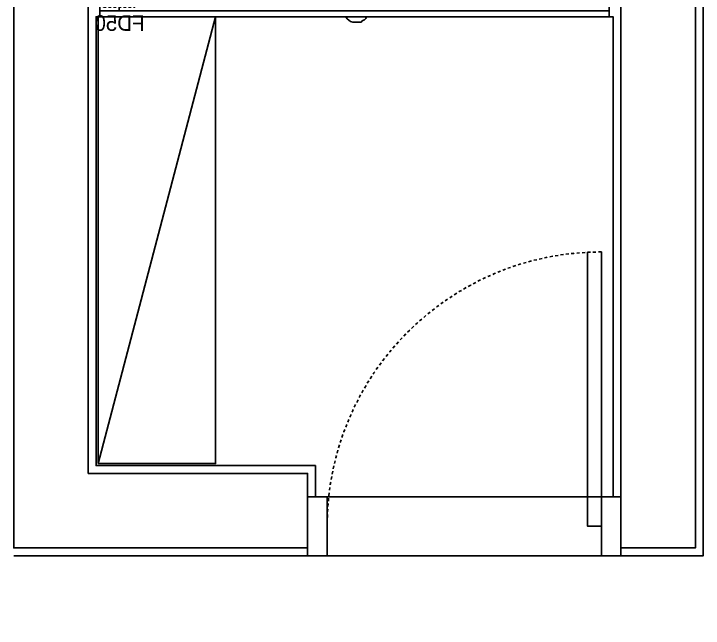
# Model space of a CAD drawing. Header units: millimetres. Extents: x 13515 to 183937, y -33900 to -660.
# Drawn here: x 121811.84 to 121839.38, y -19401.98 to -19377.45 of the extents above; entities that cross this region are included whole.
import ezdxf

# ---------------------------------------------------------------- set-up
doc = ezdxf.new("R2010")
doc.units = ezdxf.units.MM
doc.header["$LTSCALE"] = 100
doc.header["$MEASUREMENT"] = 0
doc.linetypes.add('-HID', pattern=[2.5, 1.5, -1])
doc.linetypes.add('A0-000 XR 평면도$0$HID', pattern=[2.5, 1.5, -1])
doc.layers.get('0').update_dxf_attribs({"linetype": 'CONTINUOUS'})
doc.layers.get('Defpoints').update_dxf_attribs({"color": 171, "linetype": 'CONTINUOUS'})
for name, color, linetype in [('A0-000 XR 평면도$0$DOOR', 4, 'CONTINUOUS'), ('A0-000 XR 평면도$0$DOOR(OPEN ELE)', 5, 'CONTINUOUS'), ('ELE9', 9, 'CONTINUOUS'), ('TOI', 12, 'CONTINUOUS')]:
    doc.layers.add(name, color=color, linetype=linetype)
doc.styles.add('SID', font='')
doc.styles.get('SID').set_extended_font_data('Dotum')

# ---------------------------------------------------------------- blocks, each defined once
blk = doc.blocks.new('A$C70181699')
at = {"layer": 'TOI', "linetype": '-HID', "ltscale": 0.05}
for p, q in [((67.4, 59.7), (67.4, 159.7)), ((117.4, 109.7), (17.4, 109.7))]:
    blk.add_line(p, q, dxfattribs=at)
at = {"layer": 'TOI', "linetype": '-HID', "ltscale": 0.01}
for points in [[(107.4, 69.7), (27.4, 69.7), (27.4, 149.7), (107.4, 149.7)], [(102.4, 74.7), (32.4, 74.7), (32.4, 144.7), (102.4, 144.7)]]:
    blk.add_lwpolyline(points, close=True, dxfattribs=at)
for radius in [25, 22.5]:
    blk.add_circle((67.4, 109.7), radius, dxfattribs=at)
at = {"layer": 'Defpoints', "style": 'SID'}
blk.add_text('FD50', height=40, dxfattribs=at).set_placement((2.8, 8.9))
blk = doc.blocks.new('A0-000 XR 평면도$0$A$C5E8D039A')
at = {"layer": 'A0-000 XR 평면도$0$DOOR'}
for points in [[(-25, 750), (-25, 800), (125, 800), (125, 750)], [(-25, 0), (-25, 50), (125, 50), (125, 0)]]:
    blk.add_lwpolyline(points, close=True, dxfattribs=at)
blk.add_lwpolyline([(750, 50), (50, 50), (50, 85), (749.2, 85)], dxfattribs=at)
at = {"layer": 'A0-000 XR 평면도$0$DOOR(OPEN ELE)', "linetype": 'A0-000 XR 평면도$0$HID', "ltscale": 0.05}
blk.add_arc((50, 50), 700, 0, 90, dxfattribs=at)
blk = doc.blocks.new('FGHJ')
at = {"layer": 'ELE9', "ltscale": 0.1}
for points in [[(37195449.1, 55446.3), (37195449.1, 57091.3), (37203644.1, 57091.3), (37203644.1, 54531.3), (37203454.1, 54531.3), (37203454.1, 56901.3), (37202094.1, 56901.3), (37202094.1, 54721.3), (37202654.1, 54721.3), (37202654.1, 54531.3), (37201904.1, 54531.3), (37201904.1, 56901.3), (37200544.1, 56901.3), (37200544.1, 54721.3), (37201104.1, 54721.3), (37201104.1, 54531.3), (37200544.1, 54531.3), (37200544.1, 54326.3), (37200354.1, 54326.3), (37200354.1, 56901.3), (37195639.1, 56901.3), (37195639.1, 55446.3), (37195449.1, 55446.3)], [(37203454.1, 54511.3), (37203664.1, 54511.3), (37203664.1, 57091.3), (37203644.1, 57091.3)], [(37203434.1, 54661.3), (37203434.1, 55886.3), (37203424.1, 55886.3), (37203424.1, 56871.3), (37202124.1, 56871.3), (37202124.1, 55886.3), (37202114.1, 55886.3), (37202114.1, 54741.3), (37202674.1, 54741.3), (37202674.1, 54661.3)], [(37202119.1, 54746.3), (37202419.1, 55886.3)], [(37202704.1, 54661.3), (37203404.1, 54661.3)], [(37201904.1, 54511.3), (37202654.1, 54511.3)], [(37202704.1, 54511.3), (37203404.1, 54511.3)]]:
    blk.add_lwpolyline(points, dxfattribs=at)
at = {"layer": 'ELE9'}
for points in [[(37202124.1, 55886.3), (37202124.1, 55901.3), (37203424.1, 55901.3), (37203424.1, 55886.3)], [(37202124.1, 55886.3), (37203424.1, 55886.3)]]:
    blk.add_lwpolyline(points, dxfattribs=at)
at = {"layer": 'ELE9', "ltscale": 0.1}
blk.add_lwpolyline([(37202119.1, 54746.3), (37202419.1, 54746.3), (37202419.1, 55886.3), (37202119.1, 55886.3)], close=True, dxfattribs=at)
at = {"layer": 'ELE9'}
blk.add_lwpolyline([(37202805.1, 55886.3, -0.106445), (37202799.4, 55878.2, 0.296117), (37202791.8, 55873.5, -0.043036), (37202787.9, 55872.3), (37202769.4, 55872.3, -0.249566), (37202752.1, 55886.3)], format="xyb", close=True, dxfattribs=at)
at = {"layer": 'ELE9', "xscale": -1}
blk.add_blockref('A$C70181699', (37202240.8, 55841.4), dxfattribs=at)
at = {"layer": 'ELE9', "rotation": 90.00000000000001}
blk.add_blockref('A0-000 XR 평면도$0$A$C5E8D039A', (37203454.1, 54536.3), dxfattribs=at)

msp = doc.modelspace()

# ---------------------------------------------------------------- block references
at = {"xscale": 0.01565102769230769, "yscale": 0.01565102769230769, "zscale": 0.01565102769230769}
msp.add_blockref('FGHJ', (-460436.194, -20252.242), dxfattribs=at)

doc.saveas('drawing.dxf')
